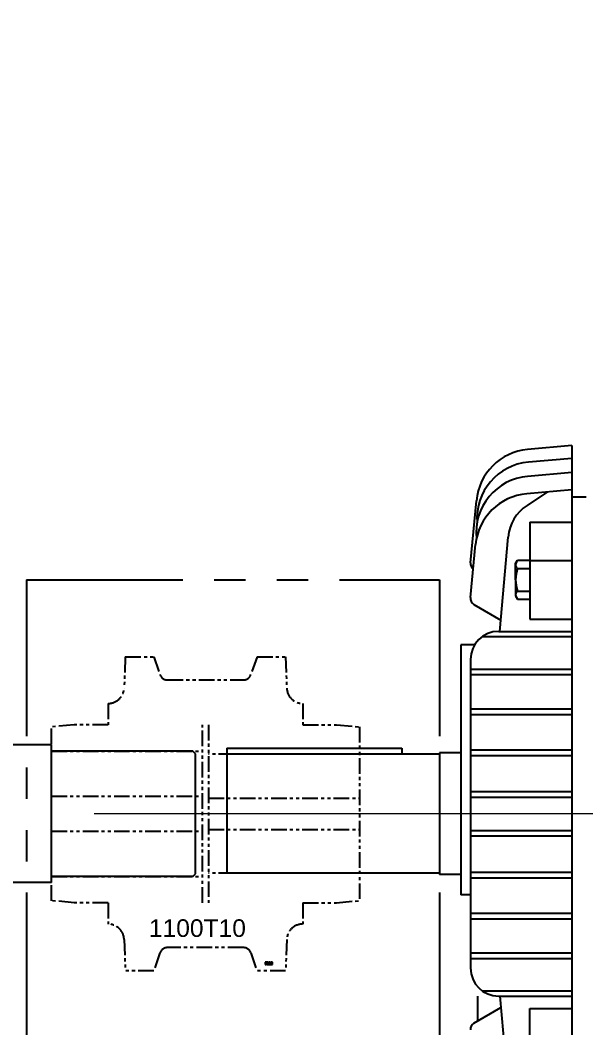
# Model space of a CAD drawing. Header units: inches. Extents: x 707 to 13003, y 909 to 9309.
# Drawn here: x 3801 to 4253, y 3263 to 4068 of the extents above; entities that cross this region are included whole.
import ezdxf

# ---------------------------------------------------------------- set-up
doc = ezdxf.new("R2010")
doc.units = ezdxf.units.IN
doc.header["$MEASUREMENT"] = 0
doc.linetypes.add('CENTER', pattern=[50.8, 31.75, -6.35, 6.35, -6.35])
doc.linetypes.add('PHANTOMX2', pattern=[5, 2.5, -0.5, 0.5, -0.5, 0.5, -0.5])
doc.layers.add('CEN', color=1, linetype='CENTER', lineweight=15)
doc.layers.add('PHANTOM', color=4, linetype='PHANTOMX2')
doc.styles.get("Standard").update_dxf_attribs({"font": 'Arial.ttf'})
doc.dimstyles.new('ISO-25', dxfattribs={"dimscale": 5, "dimtxt": 15, "dimasz": 12, "dimexe": 3, "dimexo": 3, "dimgap": 4, "dimtad": 1, "dimdsep": 46, "dimtxsty": 'Standard', "dimblk": 'OPEN30', "dimcen": 4, "dimclrd": 3, "dimclre": 3, "dimclrt": 3, "dimadec": 0, "dimazin": 0, "dimtfac": 1, "dimtmove": 0, "dimatfit": 3, "dimldrblk": 'OPEN30', "dimfxl": 1, "dimarcsym": 0})

# ---------------------------------------------------------------- blocks, each defined once
blk = doc.blocks.new('_Open30')
at = {"color": 0, "linetype": 'ByBlock', "lineweight": -2}
for p, q in [((-1, 0.268), (0, 0)), ((0, 0), (-1, -0.268)), ((0, 0), (-1, 0))]:
    blk.add_line(p, q, dxfattribs=at)
blk = doc.blocks.new('*D170')
at = {"color": 3, "lineweight": -2, "transparency": 16777216}
for p, q in [((2031.02, 4684.92), (2031.02, 4765.63)), ((5266.02, 3599.44), (5266.02, 4765.63)), ((2091.02, 4750.63), (5206.02, 4750.63))]:
    blk.add_line(p, q, dxfattribs=at)
at = {"layer": 'Defpoints', "color": 0, "transparency": 16777216}
for p in [(5266.02, 4750.63), (2031.02, 4669.92), (5266.02, 3584.44)]:
    blk.add_point(p, dxfattribs=at)
at = {"color": 3, "lineweight": -2, "transparency": 16777216, "xscale": 60, "yscale": 60, "zscale": 60, "rotation": 180}
blk.add_blockref('_Open30', (2031.02, 4750.63), dxfattribs=at)
at = {"color": 3, "lineweight": -2, "transparency": 16777216, "xscale": 60, "yscale": 60, "zscale": 60}
blk.add_blockref('_Open30', (5266.02, 4750.63), dxfattribs=at)
at = {"color": 3, "transparency": 16777216, "insert": (3648.52, 4819.8), "char_height": 75, "attachment_point": 5}
blk.add_mtext('(3235)', dxfattribs=at)
blk = doc.blocks.new('1100T10')
at = {"layer": 'PHANTOM', "ltscale": 5}
for p, q in [((58.93, 125.41), (58.06, 100.39)), ((58.93, 125.41), (81.79, 125.41)), ((81.79, 125.41), (86.7, 111.17)), ((164.21, 125.41), (159.31, 111.17)), ((164.21, 125.41), (187.07, 125.41)), ((187.07, 125.41), (187.95, 100.39)), ((92.7, 106.88), (153.3, 106.88)), ((45.21, 88.14), (45.21, 71.03)), ((200.79, 88.14), (200.79, 71.03)), ((18.26, 71.03), (0, 69.43)), ((0, -69.43), (0, 69.43)), ((45.21, 71.03), (18.26, 71.03)), ((120.62, -71.03), (120.62, 71.03)), ((125.38, 71.03), (125.38, -71.03)), ((200.79, 71.03), (227.74, 71.03)), ((227.74, 71.03), (246, 69.43)), ((246, 69.43), (246, -69.43)), ((-0.03, 50), (120.62, 50)), ((246.03, 47.5), (125.38, 47.5)), ((-0.03, 14), (120.62, 14)), ((125.38, 12.5), (246.03, 12.5)), ((-0.03, -14), (120.62, -14)), ((125.38, -12.5), (246.03, -12.5)), ((246.03, -47.5), (125.38, -47.5)), ((-0.03, -50), (120.62, -50)), ((18.26, -71.03), (0, -69.43)), ((45.21, -71.03), (18.26, -71.03)), ((45.21, -71.03), (45.21, -88.14)), ((200.79, -71.03), (227.74, -71.03)), ((200.79, -71.03), (200.79, -88.14)), ((227.74, -71.03), (246, -69.43)), ((58.06, -100.39), (58.93, -125.41)), ((187.95, -100.39), (187.07, -125.41)), ((86.7, -111.17), (81.79, -125.41)), ((153.3, -106.88), (92.7, -106.88)), ((159.31, -111.17), (164.21, -125.41)), ((175, -118.69), (175, -120.28)), ((175.08, -120.36), (175.61, -120.36)), ((175.59, -118.58), (175.11, -118.58)), ((175.56, -119.11), (175.69, -118.7)), ((175.72, -120.22), (175.6, -119.79)), ((175.78, -118.86), (175.69, -119.15)), ((175.74, -119.76), (175.87, -120.26)), ((176.42, -118.58), (175.99, -118.58)), ((176.01, -120.36), (176.43, -120.36)), ((176.28, -119.56), (176.24, -119.49)), ((176.62, -120.11), (176.28, -119.56)), ((81.79, -125.41), (58.93, -125.41)), ((187.07, -125.41), (164.21, -125.41))]:
    blk.add_line(p, q, dxfattribs=at)
blk.add_lwpolyline([(171.32, -120.36, 0.473489), (171.44, -120.21), (171.37, -119.83, -0.535697), (171.43, -119.76), (171.64, -119.8, 0.471994), (171.75, -119.71), (171.75, -119.37, 0.432777), (171.65, -119.27), (171.39, -119.29, -1.093171), (171.39, -119.14), (171.85, -119.19, 0.451421), (171.98, -119.08), (171.98, -118.69, 0.414214), (171.86, -118.58), (170.91, -118.58, 0.417498), (170.76, -118.73), (170.76, -120.26, 0.417109), (170.86, -120.36), (171.32, -120.36)], format="xyb", dxfattribs=at)
for points in [[(172.14, -118.75), (172.14, -120.25, 0.419635), (172.25, -120.36), (172.64, -120.36, 0.434662), (172.75, -120.24, 0.047499), (172.73, -120.08, -0.03284), (172.73, -119.96, -0.983685), (172.9, -119.96, -0.051894), (172.88, -120.14), (172.86, -120.23, 0.476343), (172.97, -120.36), (173.38, -120.36, 0.382546), (173.5, -120.25, 0.032353), (173.53, -119.88, 0.03858), (173.49, -119.43, 0.357249), (172.39, -118.57, 0.043983), (172.27, -118.59, 0.352195)], [(172.71, -119.16, 0.534517), (172.61, -119.23, 0.288973), (172.73, -119.43, 0.588298), (172.84, -119.37, 0.303379)], [(174.34, -119.77, -0.555954), (174.25, -119.69), (174.39, -118.7, 0.454979), (174.27, -118.58), (173.8, -118.58, 0.414214), (173.69, -118.69), (173.69, -120.26, 0.417108), (173.79, -120.36), (174.72, -120.36, 0.414214), (174.83, -120.25), (174.83, -119.76, 0.511882), (174.69, -119.65)]]:
    blk.add_lwpolyline(points, format="xyb", close=True, dxfattribs=at)
for centre, radius, start, end in [((92.7, 113.23), 6.35, 198.9999, 269.9999), ((153.3, 113.23), 6.35, 269.9999, 340.9999), ((45.36, 100.84), 12.7, 270, 357.9999), ((200.64, 100.84), 12.7, 181.9999, 269.9998), ((45.36, -100.84), 12.7, 2.00007, 89.99997), ((200.64, -100.84), 12.7, 90.00018, 178.0001), ((92.7, -113.23), 6.35, 90.00008, 161.0001), ((153.3, -113.23), 6.35, 19.00007, 90.00008), ((175.11, -118.69), 0.112, 90.00008, 180.0002), ((175.08, -120.28), 0.0837, 180.0001, 269.9999), ((175.62, -119.13), 0.0698, 162.214, 342.2126), ((175.59, -118.67), 0.0977, 342.213, 90.0001), ((175.67, -119.78), 0.0697, 14.7438, 195.8213), ((175.61, -120.25), 0.112, 269.9999, 14.8466), ((176.54, -119.05), 0.781, 146.06112, 166.0511), ((176.01, -120.22), 0.14, 195.2394, 269.998), ((175.99, -118.72), 0.14, 90.00194, 134.77661), ((176.4, -119.39), 0.195, 162.9016, 211.8229), ((177.14, -119.75), 1.02, 136.92324, 155.43581), ((175.67, -118.37), 1, 316.9238, 335.0349), ((176.42, -118.74), 0.167, 342.6159, 90.0001), ((176.43, -120.17), 0.195, 269.9999, 18.269)]:
    blk.add_arc(centre, radius, start, end, dxfattribs=at)
blk.add_text('1100T10', height=14.064, dxfattribs=at).set_placement((77.79, -98.36))
blk = doc.blocks.new('315M-4')
at = {"color": 2}
for p, q in [((105.75, 294.07), (70.35, 290.97)), ((105.75, 294.07), (105.75, -258.75)), ((105.75, 294.07), (105.75, 258.75)), ((105.75, 283.87), (70.96, 280.83)), ((105.75, 272.62), (70.35, 269.52)), ((105.75, 258.75), (69.63, 255.59)), ((24.74, 200.45), (29.44, 250.06)), ((86.27, 257.05), (69.92, 246.35)), ((105.75, 253.12), (117, 253.12)), ((72, 232.94), (72, 155.52)), ((72, 232.94), (105.75, 232.94)), ((48.19, 145.69), (54.78, 221.05)), ((24.74, 172.67), (28.75, 215)), ((60.76, 199.88), (62.27, 202.52)), ((62.27, 202.52), (72, 202.52)), ((72, 202.33), (105.75, 202.33)), ((60.76, 186.94), (60.76, 199.88)), ((62.3, 195.94), (72, 195.94)), ((60.76, 186.94), (60.76, 174)), ((62.3, 177.94), (72, 177.94)), ((60.76, 174), (62.27, 171.36)), ((62.27, 171.36), (72, 171.36)), ((27.5, 167.29), (48.97, 154.71)), ((72, 155.52), (105.75, 155.52)), ((47.22, 145.69), (105.75, 145.69)), ((34.2, 141.54), (105.75, 141.54)), ((16.87, 135), (16.87, -64.69)), ((28.07, 135), (16.87, 135)), ((24.72, 123.19), (24.72, -123.19)), ((24.72, 115.48), (105.75, 115.48)), ((24.72, 111.2), (105.75, 111.2)), ((24.72, 83.8), (105.75, 83.8)), ((24.72, 79.43), (105.75, 79.43)), ((-170, 52.5), (-170, -47.5)), ((-170, 52.5), (-30, 52.5)), ((-30, 52.5), (-30, 47.81)), ((0, 48.62), (0, -48.62)), ((16.87, 48.62), (0, 48.62)), ((24.72, 51.08), (105.75, 51.08)), ((0, 47.5), (-170, 47.5)), ((24.72, 46.64), (105.75, 46.64)), ((24.72, 17.73), (105.75, 17.73)), ((24.72, 13.25), (105.75, 13.25)), ((24.72, -13.25), (105.75, -13.25)), ((24.72, -17.73), (105.75, -17.73)), ((0, -47.5), (-170, -47.5)), ((24.72, -46.64), (105.75, -46.64)), ((16.87, -48.62), (0, -48.62)), ((24.72, -51.08), (105.75, -51.08)), ((24.72, -64.69), (16.87, -64.69)), ((24.72, -79.43), (105.75, -79.43)), ((24.72, -83.8), (105.75, -83.8)), ((24.72, -111.2), (105.75, -111.2)), ((24.72, -115.48), (105.75, -115.48)), ((34.2, -141.54), (105.75, -141.54)), ((30.37, -145.69), (30.37, -165.6)), ((47.22, -145.69), (105.75, -145.69)), ((48.19, -145.69), (54.78, -221.05)), ((27.5, -167.29), (48.97, -154.71)), ((72, -232.94), (72, -155.52)), ((72, -155.52), (105.75, -155.52))]:
    blk.add_line(p, q, dxfattribs=at)
for centre, radius, start, end in [((74.27, 246.14), 45, 95, 175), ((74.89, 236), 45, 95, 184.09734), ((74.27, 224.69), 45, 95, 185.96475), ((73.55, 210.76), 45, 95, 174.59343), ((88.4, 218.11), 33.75, 123.19685, 175), ((30.34, 199.92), 5.62, 174.59343, 232.26856), ((64.42, 198.95), 3.68, 142.32656, 234.72297), ((87.75, 186.95), 27, 160.54728, 180.01722), ((87.75, 186.93), 27, 179.98278, 199.45272), ((64.42, 174.94), 3.68, 125.27703, 217.67344), ((30.34, 172.14), 5.62, 174.59343, 239.6501), ((47.22, 123.19), 22.5, 90, 180), ((47.22, -123.19), 22.5, 180, 270), ((30.34, -172.14), 5.62, 120.3499, 185.40657)]:
    blk.add_arc(centre, radius, start, end, dxfattribs=at)

msp = doc.modelspace()

# ---------------------------------------------------------------- linework, layer by layer
for p, q in [((3826.017, 3488.69), (3778.517, 3488.69)), ((3826.017, 3378.69), (3826.017, 3488.69)), ((3939.017, 3483.69), (3826.017, 3483.69)), ((3941.017, 3481.69), (3939.017, 3483.69)), ((3941.017, 3385.69), (3941.017, 3481.69)), ((3939.017, 3383.69), (3826.017, 3383.69)), ((3939.017, 3383.69), (3941.017, 3385.69)), ((3826.017, 3378.69), (3778.517, 3378.69))]:
    msp.add_line(p, q)
at = {"layer": 'CEN', "ltscale": 18}
msp.add_line((5346.017, 3433.69), (1132.131, 3433.69), dxfattribs=at)
at = {"layer": 'PHANTOM', "ltscale": 50}
for p, q in [((3806.017, 3620.69), (3806.017, 3094.69)), ((3806.017, 3620.69), (4136.017, 3620.69)), ((4136.017, 3620.69), (4136.017, 3094.69))]:
    msp.add_line(p, q, dxfattribs=at)

# ---------------------------------------------------------------- block references
for name, p in [('315M-4', (4136.017, 3433.69)), ('1100T10', (3826.017, 3433.69))]:
    msp.add_blockref(name, p)

# ---------------------------------------------------------------- dimensions: what is measured, and where the dimension line sits
dim = msp.add_linear_dim(base=(5266.017, 4750.635), p1=(2031.017, 4669.924), p2=(5266.017, 3584.44), text='(<>)', dimstyle='ISO-25', override={"dimdec": 0})
dim.commit()
dim.dimension.update_dxf_attribs({"geometry": '*D170', "text_midpoint": (3648.517, 4819.799)})

doc.saveas('drawing.dxf')
